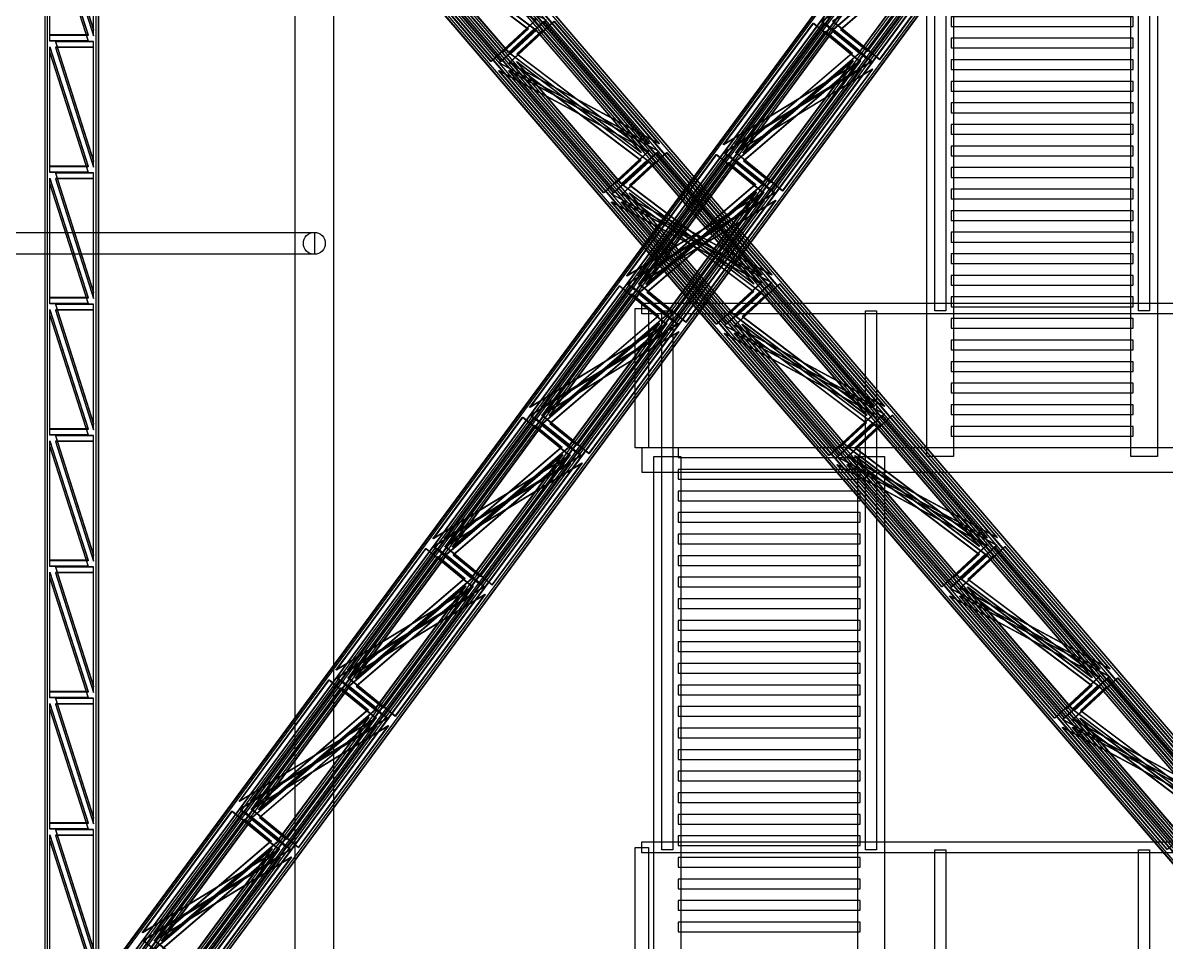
# Model space of a CAD drawing. Header units: millimetres. Extents: x -48000 to 1060615, y -2000 to 333000.
# Drawn here: x -403 to 9022, y 54235 to 61819 of the extents above; entities that cross this region are included whole.
import ezdxf

# ---------------------------------------------------------------- set-up
doc = ezdxf.new("R2010")
doc.units = ezdxf.units.MM
doc.layers.add('D-STR-CORE', color=7, linetype='Continuous', lineweight=25)
doc.layers.add('D-STR-STRC', color=7, linetype='Continuous', lineweight=25)

msp = doc.modelspace()

# ---------------------------------------------------------------- linework, layer by layer
at = {"layer": 'D-STR-CORE'}
for points in [[(1840, 18300), (2160, 18300), (2160, 224550), (1840, 224550)], [(1840, 18300), (2160, 18300), (2160, 224550), (1840, 224550)], [(7115, 59442.5), (7115, 63888.33), (7205, 63888.33), (7205, 59442.5)], [(8795, 59442.5), (8795, 63888.33), (8885, 63888.33), (8885, 59442.5)], [(7050, 58242.5), (7050, 62688.33), (7270, 62688.33), (7270, 58242.5)], [(8730, 58242.5), (8730, 62688.33), (8950, 62688.33), (8950, 58242.5)], [(7250, 61789.17), (8750, 61789.17), (8750, 61869.17), (7250, 61869.17)], [(7250, 61611.33), (8750, 61611.33), (8750, 61691.33), (7250, 61691.33)], [(7250, 61433.5), (8750, 61433.5), (8750, 61513.5), (7250, 61513.5)], [(7250, 61255.67), (8750, 61255.67), (8750, 61335.67), (7250, 61335.67)], [(7250, 61077.83), (8750, 61077.83), (8750, 61157.83), (7250, 61157.83)], [(7250, 60900), (8750, 60900), (8750, 60980), (7250, 60980)], [(7250, 60722.17), (8750, 60722.17), (8750, 60802.17), (7250, 60802.17)], [(7250, 60544.33), (8750, 60544.33), (8750, 60624.33), (7250, 60624.33)], [(7250, 60366.5), (8750, 60366.5), (8750, 60446.5), (7250, 60446.5)], [(7250, 60188.67), (8750, 60188.67), (8750, 60268.67), (7250, 60268.67)], [(-2000, 60090), (2000, 60090), (2000, 59910), (-2000, 59910)], [(2000, 59910), (-2000, 59910), (-2000, 60090), (2000, 60090)], [(7250, 60010.83), (8750, 60010.83), (8750, 60090.83), (7250, 60090.83)], [(7250, 59833), (8750, 59833), (8750, 59913), (7250, 59913)], [(7250, 59655.17), (8750, 59655.17), (8750, 59735.17), (7250, 59735.17)], [(4700, 59507.5), (9300, 59507.5), (9300, 59417.5), (4700, 59417.5)], [(7250, 59477.33), (8750, 59477.33), (8750, 59557.33), (7250, 59557.33)], [(4645, 58312.5), (4645, 59462.5), (4755, 59462.5), (4755, 58312.5)], [(4865, 54996.67), (4865, 59442.5), (4955, 59442.5), (4955, 54996.67)], [(6545, 54996.67), (6545, 59442.5), (6635, 59442.5), (6635, 54996.67)], [(7250, 59299.5), (8750, 59299.5), (8750, 59379.5), (7250, 59379.5)], [(7250, 59121.67), (8750, 59121.67), (8750, 59201.67), (7250, 59201.67)], [(7250, 58943.83), (8750, 58943.83), (8750, 59023.83), (7250, 59023.83)], [(7250, 58766), (8750, 58766), (8750, 58846), (7250, 58846)], [(7250, 58588.17), (8750, 58588.17), (8750, 58668.17), (7250, 58668.17)], [(7250, 58410.33), (8750, 58410.33), (8750, 58490.33), (7250, 58490.33)], [(4700, 58112.5), (9300, 58112.5), (9300, 58312.5), (4700, 58312.5)], [(5000, 58232.5), (6500, 58232.5), (6500, 58312.5), (5000, 58312.5)], [(4800, 53796.67), (4800, 58242.5), (5020, 58242.5), (5020, 53796.67)], [(6480, 53796.67), (6480, 58242.5), (6700, 58242.5), (6700, 53796.67)], [(5000, 58054.67), (6500, 58054.67), (6500, 58134.67), (5000, 58134.67)], [(5000, 57876.83), (6500, 57876.83), (6500, 57956.83), (5000, 57956.83)], [(5000, 57699), (6500, 57699), (6500, 57779), (5000, 57779)], [(5000, 57521.17), (6500, 57521.17), (6500, 57601.17), (5000, 57601.17)], [(5000, 57343.33), (6500, 57343.33), (6500, 57423.33), (5000, 57423.33)], [(5000, 57165.5), (6500, 57165.5), (6500, 57245.5), (5000, 57245.5)], [(5000, 56987.67), (6500, 56987.67), (6500, 57067.67), (5000, 57067.67)], [(5000, 56809.83), (6500, 56809.83), (6500, 56889.83), (5000, 56889.83)], [(5000, 56632), (6500, 56632), (6500, 56712), (5000, 56712)], [(5000, 56454.17), (6500, 56454.17), (6500, 56534.17), (5000, 56534.17)], [(5000, 56276.33), (6500, 56276.33), (6500, 56356.33), (5000, 56356.33)], [(5000, 56098.5), (6500, 56098.5), (6500, 56178.5), (5000, 56178.5)], [(5000, 55920.67), (6500, 55920.67), (6500, 56000.67), (5000, 56000.67)], [(5000, 55742.83), (6500, 55742.83), (6500, 55822.83), (5000, 55822.83)], [(5000, 55565), (6500, 55565), (6500, 55645), (5000, 55645)], [(5000, 55387.17), (6500, 55387.17), (6500, 55467.17), (5000, 55467.17)], [(5000, 55209.33), (6500, 55209.33), (6500, 55289.33), (5000, 55289.33)], [(4700, 55061.67), (9300, 55061.67), (9300, 54971.67), (4700, 54971.67)], [(5000, 55031.5), (6500, 55031.5), (6500, 55111.5), (5000, 55111.5)], [(4645, 53866.67), (4645, 55016.67), (4755, 55016.67), (4755, 53866.67)], [(7115, 50550.83), (7115, 54996.67), (7205, 54996.67), (7205, 50550.83)], [(8795, 50550.83), (8795, 54996.67), (8885, 54996.67), (8885, 50550.83)], [(5000, 54853.67), (6500, 54853.67), (6500, 54933.67), (5000, 54933.67)], [(5000, 54675.83), (6500, 54675.83), (6500, 54755.83), (5000, 54755.83)], [(5000, 54498), (6500, 54498), (6500, 54578), (5000, 54578)], [(5000, 54320.17), (6500, 54320.17), (6500, 54400.17), (5000, 54400.17)]]:
    msp.add_lwpolyline(points, close=True, dxfattribs=at)
msp.add_circle((2000, 60000), 90, dxfattribs=at)
at = {"layer": 'D-STR-STRC'}
for points in [[(-290.11, 53196.12), (9291.46, 66196.12)], [(-275.09, 53183.86), (9306.48, 66183.86)], [(-190.47, 53196.12), (9391.09, 66196.12)], [(-175.45, 53183.86), (9406.11, 66183.86)], [(11323.51, 53199.59), (172.23, 66199.59)], [(11337.89, 53212.9), (186.61, 66212.9)], [(11410.23, 53199.59), (258.95, 66199.59)], [(11424.6, 53212.9), (273.32, 66212.9)], [(-190.38, 53128.7), (9391.18, 66128.7)], [(-175.37, 53116.44), (9406.2, 66116.44)], [(-125, 53128.7), (9456.57, 66128.7)], [(-109.98, 53116.44), (9471.59, 66116.44)], [(11259.37, 53126.41), (108.09, 66126.41)], [(11273.74, 53139.71), (122.46, 66139.71)], [(11316.28, 53126.41), (165, 66126.41)], [(11330.65, 53139.71), (179.37, 66139.71)], [(-220, 53025.82), (-220, 66025.82)], [(-220, 53025.82), (-220, 66025.82)], [(-200, 53025.82), (-200, 66025.82)], [(-200, 53025.82), (-200, 66025.82)], [(200, 53025.82), (200, 66025.82)], [(200, 53025.82), (200, 66025.82)], [(220, 53025.82), (220, 66025.82)], [(220, 53025.82), (220, 66025.82)], [(-220, 52974.18), (-220, 65974.18)], [(-220, 52974.18), (-220, 65974.18)], [(-200, 52974.18), (-200, 65974.18)], [(-200, 52974.18), (-200, 65974.18)], [(200, 52974.18), (200, 65974.18)], [(200, 52974.18), (200, 65974.18)], [(220, 52974.18), (220, 65974.18)], [(220, 52974.18), (220, 65974.18)], [(10892.33, 52800.41), (-258.95, 65800.41)], [(10971.91, 52860.29), (-179.37, 65860.29)], [(10979.05, 52800.41), (-172.23, 65800.41)], [(10986.28, 52873.59), (-165, 65873.59)], [(11028.82, 52860.29), (-122.46, 65860.29)], [(11043.19, 52873.59), (-108.09, 65873.59)], [(109.98, 52883.56), (9691.54, 65883.56)], [(125, 52871.3), (9706.56, 65871.3)], [(175.37, 52883.56), (9756.93, 65883.56)], [(175.45, 52816.14), (9757.02, 65816.14)], [(190.38, 52871.3), (9771.95, 65871.3)], [(190.47, 52803.88), (9772.04, 65803.88)], [(275.09, 52816.14), (9856.66, 65816.14)], [(290.11, 52803.88), (9871.67, 65803.88)], [(10877.96, 52787.1), (-273.32, 65787.1)], [(10964.68, 52787.1), (-186.61, 65787.1)]]:
    msp.add_lwpolyline(points, dxfattribs=at)
for points in [[(-290.11, 53196.12), (190.47, 52803.88), (9772.04, 65803.88), (9291.46, 66196.12)], [(-285.13, 53196.12), (195.45, 52803.88), (9777.02, 65803.88), (9296.44, 66196.12)], [(11337.89, 53212.9), (10877.96, 52787.1), (-273.32, 65787.1), (186.61, 66212.9)], [(11342.22, 53212.9), (10882.29, 52787.1), (-268.99, 65787.1), (190.94, 66212.9)], [(-195.45, 53196.12), (285.13, 52803.88), (9866.69, 65803.88), (9386.11, 66196.12)], [(11420.27, 53212.9), (10960.34, 52787.1), (-190.94, 65787.1), (268.99, 66212.9)], [(-190.47, 53196.12), (290.11, 52803.88), (9871.67, 65803.88), (9391.09, 66196.12)], [(11424.6, 53212.9), (10964.68, 52787.1), (-186.61, 65787.1), (273.32, 66212.9)], [(-190.38, 53128.7), (125, 52871.3), (9706.56, 65871.3), (9391.18, 66128.7)], [(-185.4, 53128.7), (129.98, 52871.3), (9711.54, 65871.3), (9396.16, 66128.7)], [(11273.74, 53139.71), (10971.91, 52860.29), (-179.37, 65860.29), (122.46, 66139.71)], [(11278.08, 53139.71), (10976.25, 52860.29), (-175.03, 65860.29), (126.8, 66139.71)], [(-129.98, 53128.7), (185.4, 52871.3), (9766.97, 65871.3), (9451.59, 66128.7)], [(11326.31, 53139.71), (11024.48, 52860.29), (-126.8, 65860.29), (175.03, 66139.71)], [(-125, 53128.7), (190.38, 52871.3), (9771.95, 65871.3), (9456.57, 66128.7)], [(11330.65, 53139.71), (11028.82, 52860.29), (-122.46, 65860.29), (179.37, 66139.71)], [(220, 53025.82), (-220, 53025.82), (-220, 66025.82), (220, 66025.82)], [(220, 53025.82), (-220, 53025.82), (-220, 66025.82), (220, 66025.82)], [(220, 53022.07), (-220, 53022.07), (-220, 66022.07), (220, 66022.07)], [(220, 53022.07), (-220, 53022.07), (-220, 66022.07), (220, 66022.07)], [(220, 52977.93), (-220, 52977.93), (-220, 65977.93), (220, 65977.93)], [(220, 52977.93), (-220, 52977.93), (-220, 65977.93), (220, 65977.93)], [(220, 52974.18), (-220, 52974.18), (-220, 65974.18), (220, 65974.18)], [(220, 52974.18), (-220, 52974.18), (-220, 65974.18), (220, 65974.18)], [(135, 61719.22), (-180, 61719.22), (-180, 62705.35)], [(135, 61719.22), (-180, 61719.22), (-180, 62705.35)], [(135, 61715.46), (-180, 61715.46), (-180, 62701.59)], [(135, 61715.46), (-180, 61715.46), (-180, 62701.59)], [(180, 61762.96), (180, 62749.09), (-135, 62749.09)], [(180, 61762.96), (180, 62749.09), (-135, 62749.09)], [(180, 61759.21), (180, 62745.33), (-135, 62745.33)], [(180, 61759.21), (180, 62745.33), (-135, 62745.33)], [(180, 61715.07), (180, 62701.2), (-135, 62701.2)], [(180, 61715.07), (180, 62701.2), (-135, 62701.2)], [(180, 61711.32), (180, 62697.45), (-135, 62697.45)], [(180, 61711.32), (180, 62697.45), (-135, 62697.45)], [(135, 61671.33), (-180, 61671.33), (-180, 62657.46)], [(135, 61671.33), (-180, 61671.33), (-180, 62657.46)], [(135, 61667.58), (-180, 61667.58), (-180, 62653.7)], [(135, 61667.58), (-180, 61667.58), (-180, 62653.7)], [(6277.17, 61765.01), (6498.69, 61584.21), (7238.91, 62588.52)], [(6282.15, 61765.01), (6503.67, 61584.21), (7243.89, 62588.52)], [(6337.57, 61765.01), (6559.09, 61584.21), (7299.32, 62588.52)], [(6342.56, 61765.01), (6564.07, 61584.21), (7304.3, 62588.52)], [(3825, 61843.54), (3454.9, 61500.91), (2589.67, 62509.59)], [(3829.34, 61843.54), (3459.24, 61500.91), (2594.01, 62509.59)], [(3907.39, 61843.54), (3537.29, 61500.91), (2672.05, 62509.59)], [(3911.72, 61843.54), (3541.62, 61500.91), (2676.39, 62509.59)], [(3760.86, 61770.36), (3548.86, 61574.1), (2683.63, 62582.77)], [(3765.19, 61770.36), (3553.2, 61574.1), (2687.96, 62582.77)], [(3813.43, 61770.36), (3601.43, 61574.1), (2736.2, 62582.77)], [(3817.77, 61770.36), (3605.77, 61574.1), (2740.54, 62582.77)], [(6177.44, 61832.42), (6564.16, 61516.79), (7304.39, 62521.11)], [(6182.43, 61832.42), (6569.14, 61516.79), (7309.37, 62521.11)], [(6272.1, 61832.42), (6658.82, 61516.79), (7399.04, 62521.11)], [(6277.08, 61832.42), (6663.8, 61516.79), (7404.02, 62521.11)], [(4757.8, 60823.74), (3892.56, 61832.42), (3522.47, 61489.79)], [(4762.13, 60823.74), (3896.9, 61832.42), (3526.8, 61489.79)], [(4840.18, 60823.74), (3974.95, 61832.42), (3604.85, 61489.79)], [(4844.52, 60823.74), (3979.28, 61832.42), (3609.18, 61489.79)], [(4693.65, 60750.56), (3828.42, 61759.24), (3616.42, 61562.97)], [(4697.99, 60750.56), (3832.75, 61759.24), (3620.76, 61562.97)], [(4746.22, 60750.56), (3880.99, 61759.24), (3668.99, 61562.97)], [(4750.56, 60750.56), (3885.33, 61759.24), (3673.33, 61562.97)], [(5371.4, 60812.22), (6111.62, 61816.54), (6498.34, 61500.91)], [(5376.38, 60812.22), (6116.6, 61816.54), (6503.32, 61500.91)], [(5466.05, 60812.22), (6206.28, 61816.54), (6592.99, 61500.91)], [(5471.04, 60812.22), (6211.26, 61816.54), (6597.98, 61500.91)], [(5471.12, 60744.81), (6211.35, 61749.12), (6432.86, 61568.33)], [(5476.11, 60744.81), (6216.33, 61749.12), (6437.85, 61568.33)], [(5531.53, 60744.81), (6271.75, 61749.12), (6493.27, 61568.33)], [(5536.51, 60744.81), (6276.73, 61749.12), (6498.25, 61568.33)], [(180, 60679.63), (180, 61665.76), (-135, 61665.76)], [(180, 60679.63), (180, 61665.76), (-135, 61665.76)], [(180, 60675.87), (180, 61662), (-135, 61662)], [(180, 60675.87), (180, 61662), (-135, 61662)], [(135, 60635.89), (-180, 60635.89), (-180, 61622.01)], [(135, 60635.89), (-180, 60635.89), (-180, 61622.01)], [(135, 60632.13), (-180, 60632.13), (-180, 61618.26)], [(135, 60632.13), (-180, 60632.13), (-180, 61618.26)], [(135, 60588), (-180, 60588), (-180, 61574.13)], [(135, 60588), (-180, 60588), (-180, 61574.13)], [(135, 60584.24), (-180, 60584.24), (-180, 61570.37)], [(135, 60584.24), (-180, 60584.24), (-180, 61570.37)], [(180, 60631.74), (180, 61617.87), (-135, 61617.87)], [(180, 60631.74), (180, 61617.87), (-135, 61617.87)], [(180, 60627.99), (180, 61614.11), (-135, 61614.11)], [(180, 60627.99), (180, 61614.11), (-135, 61614.11)], [(4690.13, 60687.03), (4478.13, 60490.76), (3612.9, 61499.44)], [(4694.47, 60687.03), (4482.47, 60490.76), (3617.24, 61499.44)], [(4742.7, 60687.03), (4530.71, 60490.76), (3665.47, 61499.44)], [(4747.04, 60687.03), (4535.04, 60490.76), (3669.81, 61499.44)], [(5478.71, 60681.67), (5700.22, 60500.88), (6440.45, 61505.19)], [(5483.69, 60681.67), (5705.21, 60500.88), (6445.43, 61505.19)], [(5539.11, 60681.67), (5760.63, 60500.88), (6500.85, 61505.19)], [(5544.09, 60681.67), (5765.61, 60500.88), (6505.83, 61505.19)], [(4754.28, 60760.21), (4384.18, 60417.58), (3518.94, 61426.26)], [(4758.61, 60760.21), (4388.51, 60417.58), (3523.28, 61426.26)], [(4836.66, 60760.21), (4466.56, 60417.58), (3601.33, 61426.26)], [(4841, 60760.21), (4470.9, 60417.58), (3605.66, 61426.26)], [(5378.98, 60749.09), (5765.7, 60433.46), (6505.92, 61437.78)], [(5383.96, 60749.09), (5770.68, 60433.46), (6510.9, 61437.78)], [(5473.64, 60749.09), (5860.35, 60433.46), (6600.58, 61437.78)], [(5478.62, 60749.09), (5865.33, 60433.46), (6605.56, 61437.78)], [(5687.07, 59740.41), (4821.84, 60749.09), (4451.74, 60406.46)], [(5691.41, 59740.41), (4826.17, 60749.09), (4456.07, 60406.46)], [(5769.45, 59740.41), (4904.22, 60749.09), (4534.12, 60406.46)], [(5773.79, 59740.41), (4908.56, 60749.09), (4538.46, 60406.46)], [(4572.93, 59728.89), (5313.16, 60733.21), (5699.87, 60417.58)], [(4577.92, 59728.89), (5318.14, 60733.21), (5704.86, 60417.58)], [(4667.59, 59728.89), (5407.81, 60733.21), (5794.53, 60417.58)], [(4672.57, 59728.89), (5412.8, 60733.21), (5799.51, 60417.58)], [(5622.92, 59667.23), (4757.69, 60675.9), (4545.69, 60479.64)], [(5627.26, 59667.23), (4762.03, 60675.9), (4550.03, 60479.64)], [(5675.5, 59667.23), (4810.27, 60675.9), (4598.27, 60479.64)], [(5679.83, 59667.23), (4814.6, 60675.9), (4602.6, 60479.64)], [(4672.66, 59661.48), (5412.88, 60665.79), (5634.4, 60484.99)], [(4677.64, 59661.48), (5417.86, 60665.79), (5639.38, 60484.99)], [(4733.06, 59661.48), (5473.29, 60665.79), (5694.81, 60484.99)], [(4738.05, 59661.48), (5478.27, 60665.79), (5699.79, 60484.99)], [(135, 59552.55), (-180, 59552.55), (-180, 60538.68)], [(135, 59552.55), (-180, 59552.55), (-180, 60538.68)], [(135, 59548.8), (-180, 59548.8), (-180, 60534.93)], [(135, 59548.8), (-180, 59548.8), (-180, 60534.93)], [(180, 59596.3), (180, 60582.42), (-135, 60582.42)], [(180, 59596.3), (180, 60582.42), (-135, 60582.42)], [(180, 59592.54), (180, 60578.67), (-135, 60578.67)], [(180, 59592.54), (180, 60578.67), (-135, 60578.67)], [(180, 59548.41), (180, 60534.54), (-135, 60534.54)], [(180, 59548.41), (180, 60534.54), (-135, 60534.54)], [(180, 59544.65), (180, 60530.78), (-135, 60530.78)], [(180, 59544.65), (180, 60530.78), (-135, 60530.78)], [(135, 59504.67), (-180, 59504.67), (-180, 60490.79)], [(135, 59504.67), (-180, 59504.67), (-180, 60490.79)], [(135, 59500.91), (-180, 59500.91), (-180, 60487.04)], [(135, 59500.91), (-180, 59500.91), (-180, 60487.04)], [(4680.24, 59598.34), (4901.76, 59417.54), (5641.98, 60421.86)], [(4685.22, 59598.34), (4906.74, 59417.54), (5646.96, 60421.86)], [(4740.65, 59598.34), (4962.16, 59417.54), (5702.39, 60421.86)], [(4745.63, 59598.34), (4967.15, 59417.54), (5707.37, 60421.86)], [(5683.55, 59676.88), (5313.45, 59334.25), (4448.22, 60342.92)], [(5687.89, 59676.88), (5317.79, 59334.25), (4452.55, 60342.92)], [(5765.93, 59676.88), (5395.83, 59334.25), (4530.6, 60342.92)], [(5770.27, 59676.88), (5400.17, 59334.25), (4534.94, 60342.92)], [(5619.4, 59603.69), (5407.41, 59407.43), (4542.17, 60416.11)], [(5623.74, 59603.69), (5411.74, 59407.43), (4546.51, 60416.11)], [(4580.52, 59665.75), (4967.23, 59350.13), (5707.46, 60354.44)], [(4585.5, 59665.75), (4972.22, 59350.13), (5712.44, 60354.44)], [(5671.98, 59603.69), (5459.98, 59407.43), (4594.75, 60416.11)], [(5676.31, 59603.69), (5464.32, 59407.43), (4599.08, 60416.11)], [(4675.17, 59665.75), (5061.89, 59350.13), (5802.11, 60354.44)], [(4680.15, 59665.75), (5066.87, 59350.13), (5807.09, 60354.44)], [(6616.34, 58657.08), (5751.11, 59665.75), (5381.01, 59323.12)], [(6620.68, 58657.08), (5755.45, 59665.75), (5385.35, 59323.12)], [(6698.73, 58657.08), (5833.49, 59665.75), (5463.39, 59323.12)], [(6703.06, 58657.08), (5837.83, 59665.75), (5467.73, 59323.12)], [(3774.47, 58645.56), (4514.69, 59649.87), (4901.41, 59334.25)], [(3779.45, 58645.56), (4519.68, 59649.87), (4906.39, 59334.25)], [(3869.13, 58645.56), (4609.35, 59649.87), (4996.07, 59334.25)], [(3874.11, 58645.56), (4614.33, 59649.87), (5001.05, 59334.25)], [(3874.2, 58578.14), (4614.42, 59582.46), (4835.94, 59401.66)], [(3879.18, 58578.14), (4619.4, 59582.46), (4840.92, 59401.66)], [(3934.6, 58578.14), (4674.82, 59582.46), (4896.34, 59401.66)], [(3939.58, 58578.14), (4679.81, 59582.46), (4901.32, 59401.66)], [(6552.2, 58583.89), (5686.97, 59592.57), (5474.97, 59396.31)], [(6556.53, 58583.89), (5691.3, 59592.57), (5479.3, 59396.31)], [(6604.77, 58583.89), (5739.54, 59592.57), (5527.54, 59396.31)], [(6609.11, 58583.89), (5743.87, 59592.57), (5531.88, 59396.31)], [(180, 58512.96), (180, 59499.09), (-135, 59499.09)], [(180, 58512.96), (180, 59499.09), (-135, 59499.09)], [(180, 58509.21), (180, 59495.33), (-135, 59495.33)], [(180, 58509.21), (180, 59495.33), (-135, 59495.33)], [(135, 58469.22), (-180, 58469.22), (-180, 59455.35)], [(135, 58469.22), (-180, 58469.22), (-180, 59455.35)], [(135, 58465.46), (-180, 58465.46), (-180, 59451.59)], [(135, 58465.46), (-180, 58465.46), (-180, 59451.59)], [(135, 58421.33), (-180, 58421.33), (-180, 59407.46)], [(135, 58421.33), (-180, 58421.33), (-180, 59407.46)], [(135, 58417.58), (-180, 58417.58), (-180, 59403.7)], [(135, 58417.58), (-180, 58417.58), (-180, 59403.7)], [(180, 58465.07), (180, 59451.2), (-135, 59451.2)], [(180, 58465.07), (180, 59451.2), (-135, 59451.2)], [(180, 58461.32), (180, 59447.45), (-135, 59447.45)], [(180, 58461.32), (180, 59447.45), (-135, 59447.45)], [(3881.78, 58515.01), (4103.3, 58334.21), (4843.52, 59338.52)], [(3886.76, 58515.01), (4108.28, 58334.21), (4848.5, 59338.52)], [(3942.18, 58515.01), (4163.7, 58334.21), (4903.92, 59338.52)], [(3947.17, 58515.01), (4168.68, 58334.21), (4908.91, 59338.52)], [(6548.68, 58520.36), (6336.68, 58324.1), (5471.45, 59332.77)], [(6553.01, 58520.36), (6341.02, 58324.1), (5475.78, 59332.77)], [(6601.25, 58520.36), (6389.25, 58324.1), (5524.02, 59332.77)], [(6605.59, 58520.36), (6393.59, 58324.1), (5528.36, 59332.77)], [(3782.05, 58582.42), (4168.77, 58266.79), (4908.99, 59271.11)], [(3787.04, 58582.42), (4173.75, 58266.79), (4913.98, 59271.11)], [(3876.71, 58582.42), (4263.43, 58266.79), (5003.65, 59271.11)], [(3881.69, 58582.42), (4268.41, 58266.79), (5008.63, 59271.11)], [(6612.82, 58593.54), (6242.72, 58250.91), (5377.49, 59259.59)], [(6617.16, 58593.54), (6247.06, 58250.91), (5381.83, 59259.59)], [(6695.21, 58593.54), (6325.11, 58250.91), (5459.87, 59259.59)], [(6699.54, 58593.54), (6329.44, 58250.91), (5464.21, 59259.59)], [(2976.01, 57562.22), (3716.23, 58566.54), (4102.95, 58250.91)], [(2980.99, 57562.22), (3721.21, 58566.54), (4107.93, 58250.91)], [(3070.66, 57562.22), (3810.89, 58566.54), (4197.6, 58250.91)], [(3075.64, 57562.22), (3815.87, 58566.54), (4202.58, 58250.91)], [(7545.62, 57573.74), (6680.38, 58582.42), (6310.29, 58239.79)], [(7549.95, 57573.74), (6684.72, 58582.42), (6314.62, 58239.79)], [(7628, 57573.74), (6762.77, 58582.42), (6392.67, 58239.79)], [(7632.34, 57573.74), (6767.1, 58582.42), (6397, 58239.79)], [(3075.73, 57494.81), (3815.96, 58499.12), (4037.47, 58318.33)], [(3080.71, 57494.81), (3820.94, 58499.12), (4042.45, 58318.33)], [(3136.14, 57494.81), (3876.36, 58499.12), (4097.88, 58318.33)], [(3141.12, 57494.81), (3881.34, 58499.12), (4102.86, 58318.33)], [(7481.47, 57500.56), (6616.24, 58509.24), (6404.24, 58312.97)], [(7485.81, 57500.56), (6620.57, 58509.24), (6408.58, 58312.97)], [(7534.04, 57500.56), (6668.81, 58509.24), (6456.81, 58312.97)], [(7538.38, 57500.56), (6673.15, 58509.24), (6461.15, 58312.97)], [(135, 57385.89), (-180, 57385.89), (-180, 58372.01)], [(135, 57385.89), (-180, 57385.89), (-180, 58372.01)], [(135, 57382.13), (-180, 57382.13), (-180, 58368.26)], [(135, 57382.13), (-180, 57382.13), (-180, 58368.26)], [(180, 57429.63), (180, 58415.76), (-135, 58415.76)], [(180, 57429.63), (180, 58415.76), (-135, 58415.76)], [(180, 57425.87), (180, 58412), (-135, 58412)], [(180, 57425.87), (180, 58412), (-135, 58412)], [(180, 57381.74), (180, 58367.87), (-135, 58367.87)], [(180, 57381.74), (180, 58367.87), (-135, 58367.87)], [(180, 57377.99), (180, 58364.11), (-135, 58364.11)], [(180, 57377.99), (180, 58364.11), (-135, 58364.11)], [(135, 57338), (-180, 57338), (-180, 58324.13)], [(135, 57338), (-180, 57338), (-180, 58324.13)], [(135, 57334.24), (-180, 57334.24), (-180, 58320.37)], [(135, 57334.24), (-180, 57334.24), (-180, 58320.37)], [(3083.31, 57431.67), (3304.83, 57250.88), (4045.06, 58255.19)], [(3088.3, 57431.67), (3309.81, 57250.88), (4050.04, 58255.19)], [(3143.72, 57431.67), (3365.24, 57250.88), (4105.46, 58255.19)], [(3148.7, 57431.67), (3370.22, 57250.88), (4110.44, 58255.19)], [(7477.95, 57437.03), (7265.95, 57240.76), (6400.72, 58249.44)], [(7482.29, 57437.03), (7270.29, 57240.76), (6405.06, 58249.44)], [(7530.52, 57437.03), (7318.53, 57240.76), (6453.29, 58249.44)], [(7534.86, 57437.03), (7322.86, 57240.76), (6457.63, 58249.44)], [(2983.59, 57499.09), (3370.31, 57183.46), (4110.53, 58187.78)], [(2988.57, 57499.09), (3375.29, 57183.46), (4115.51, 58187.78)], [(3078.24, 57499.09), (3464.96, 57183.46), (4205.19, 58187.78)], [(3083.23, 57499.09), (3469.94, 57183.46), (4210.17, 58187.78)], [(7542.1, 57510.21), (7172, 57167.58), (6306.76, 58176.26)], [(7546.43, 57510.21), (7176.33, 57167.58), (6311.1, 58176.26)], [(7624.48, 57510.21), (7254.38, 57167.58), (6389.15, 58176.26)], [(7628.82, 57510.21), (7258.72, 57167.58), (6393.48, 58176.26)], [(8474.89, 56490.41), (7609.66, 57499.09), (7239.56, 57156.46)], [(8479.23, 56490.41), (7613.99, 57499.09), (7243.89, 57156.46)], [(8557.27, 56490.41), (7692.04, 57499.09), (7321.94, 57156.46)], [(8561.61, 56490.41), (7696.38, 57499.09), (7326.28, 57156.46)], [(2177.54, 56478.89), (2917.77, 57483.21), (3304.48, 57167.58)], [(2182.53, 56478.89), (2922.75, 57483.21), (3309.47, 57167.58)], [(2272.2, 56478.89), (3012.42, 57483.21), (3399.14, 57167.58)], [(2277.18, 56478.89), (3017.4, 57483.21), (3404.12, 57167.58)], [(2277.27, 56411.48), (3017.49, 57415.79), (3239.01, 57234.99)], [(2282.25, 56411.48), (3022.47, 57415.79), (3243.99, 57234.99)], [(2337.67, 56411.48), (3077.9, 57415.79), (3299.41, 57234.99)], [(2342.65, 56411.48), (3082.88, 57415.79), (3304.4, 57234.99)], [(8410.74, 56417.23), (7545.51, 57425.9), (7333.51, 57229.64)], [(8415.08, 56417.23), (7549.85, 57425.9), (7337.85, 57229.64)], [(8463.32, 56417.23), (7598.09, 57425.9), (7386.09, 57229.64)], [(8467.65, 56417.23), (7602.42, 57425.9), (7390.42, 57229.64)], [(180, 56346.3), (180, 57332.42), (-135, 57332.42)], [(180, 56346.3), (180, 57332.42), (-135, 57332.42)], [(180, 56342.54), (180, 57328.67), (-135, 57328.67)], [(180, 56342.54), (180, 57328.67), (-135, 57328.67)], [(135, 56302.55), (-180, 56302.55), (-180, 57288.68)], [(135, 56302.55), (-180, 56302.55), (-180, 57288.68)], [(135, 56298.8), (-180, 56298.8), (-180, 57284.93)], [(135, 56298.8), (-180, 56298.8), (-180, 57284.93)], [(135, 56254.67), (-180, 56254.67), (-180, 57240.79)], [(135, 56254.67), (-180, 56254.67), (-180, 57240.79)], [(135, 56250.91), (-180, 56250.91), (-180, 57237.04)], [(135, 56250.91), (-180, 56250.91), (-180, 57237.04)], [(180, 56298.41), (180, 57284.54), (-135, 57284.54)], [(180, 56298.41), (180, 57284.54), (-135, 57284.54)], [(180, 56294.65), (180, 57280.78), (-135, 57280.78)], [(180, 56294.65), (180, 57280.78), (-135, 57280.78)], [(2284.85, 56348.34), (2506.37, 56167.54), (3246.59, 57171.86)], [(2289.83, 56348.34), (2511.35, 56167.54), (3251.57, 57171.86)], [(2345.26, 56348.34), (2566.77, 56167.54), (3307, 57171.86)], [(2350.24, 56348.34), (2571.75, 56167.54), (3311.98, 57171.86)], [(8407.22, 56353.69), (8195.23, 56157.43), (7329.99, 57166.11)], [(8411.56, 56353.69), (8199.56, 56157.43), (7334.33, 57166.11)], [(8459.8, 56353.69), (8247.8, 56157.43), (7382.57, 57166.11)], [(8464.13, 56353.69), (8252.14, 56157.43), (7386.9, 57166.11)], [(2185.13, 56415.75), (2571.84, 56100.13), (3312.07, 57104.44)], [(2190.11, 56415.75), (2576.82, 56100.13), (3317.05, 57104.44)], [(2279.78, 56415.75), (2666.5, 56100.13), (3406.72, 57104.44)], [(2284.76, 56415.75), (2671.48, 56100.13), (3411.7, 57104.44)], [(8471.37, 56426.88), (8101.27, 56084.25), (7236.04, 57092.92)], [(8475.71, 56426.88), (8105.61, 56084.25), (7240.37, 57092.92)], [(8553.75, 56426.88), (8183.65, 56084.25), (7318.42, 57092.92)], [(8558.09, 56426.88), (8187.99, 56084.25), (7322.76, 57092.92)], [(1379.08, 55395.56), (2119.3, 56399.87), (2506.02, 56084.25)], [(1384.06, 55395.56), (2124.28, 56399.87), (2511, 56084.25)], [(1473.73, 55395.56), (2213.96, 56399.87), (2600.67, 56084.25)], [(1478.72, 55395.56), (2218.94, 56399.87), (2605.66, 56084.25)], [(9404.16, 55407.08), (8538.93, 56415.75), (8168.83, 56073.12)], [(9408.5, 55407.08), (8543.27, 56415.75), (8173.17, 56073.12)], [(9486.55, 55407.08), (8621.31, 56415.75), (8251.21, 56073.12)], [(9490.88, 55407.08), (8625.65, 56415.75), (8255.55, 56073.12)], [(1478.8, 55328.14), (2219.03, 56332.46), (2440.55, 56151.66)], [(1483.79, 55328.14), (2224.01, 56332.46), (2445.53, 56151.66)], [(1539.21, 55328.14), (2279.43, 56332.46), (2500.95, 56151.66)], [(1544.19, 55328.14), (2284.41, 56332.46), (2505.93, 56151.66)], [(9340.02, 55333.89), (8474.79, 56342.57), (8262.79, 56146.31)], [(9344.35, 55333.89), (8479.12, 56342.57), (8267.12, 56146.31)], [(9392.59, 55333.89), (8527.36, 56342.57), (8315.36, 56146.31)], [(9396.93, 55333.89), (8531.69, 56342.57), (8319.7, 56146.31)], [(135, 55219.22), (-180, 55219.22), (-180, 56205.35)], [(135, 55219.22), (-180, 55219.22), (-180, 56205.35)], [(135, 55215.46), (-180, 55215.46), (-180, 56201.59)], [(135, 55215.46), (-180, 55215.46), (-180, 56201.59)], [(180, 55262.96), (180, 56249.09), (-135, 56249.09)], [(180, 55262.96), (180, 56249.09), (-135, 56249.09)], [(180, 55259.21), (180, 56245.33), (-135, 56245.33)], [(180, 55259.21), (180, 56245.33), (-135, 56245.33)], [(180, 55215.07), (180, 56201.2), (-135, 56201.2)], [(180, 55215.07), (180, 56201.2), (-135, 56201.2)], [(180, 55211.32), (180, 56197.45), (-135, 56197.45)], [(180, 55211.32), (180, 56197.45), (-135, 56197.45)], [(135, 55171.33), (-180, 55171.33), (-180, 56157.46)], [(135, 55171.33), (-180, 55171.33), (-180, 56157.46)], [(135, 55167.58), (-180, 55167.58), (-180, 56153.7)], [(135, 55167.58), (-180, 55167.58), (-180, 56153.7)], [(1486.39, 55265.01), (1707.9, 55084.21), (2448.13, 56088.52)], [(1491.37, 55265.01), (1712.89, 55084.21), (2453.11, 56088.52)], [(1546.79, 55265.01), (1768.31, 55084.21), (2508.53, 56088.52)], [(1551.77, 55265.01), (1773.29, 55084.21), (2513.51, 56088.52)], [(9336.5, 55270.36), (9124.5, 55074.1), (8259.27, 56082.77)], [(9340.83, 55270.36), (9128.84, 55074.1), (8263.6, 56082.77)], [(9389.07, 55270.36), (9177.07, 55074.1), (8311.84, 56082.77)], [(9393.41, 55270.36), (9181.41, 55074.1), (8316.18, 56082.77)], [(1386.66, 55332.42), (1773.38, 55016.79), (2513.6, 56021.11)], [(1391.64, 55332.42), (1778.36, 55016.79), (2518.58, 56021.11)], [(1481.32, 55332.42), (1868.03, 55016.79), (2608.26, 56021.11)], [(1486.3, 55332.42), (1873.02, 55016.79), (2613.24, 56021.11)], [(9400.64, 55343.54), (9030.54, 55000.91), (8165.31, 56009.59)], [(9404.98, 55343.54), (9034.88, 55000.91), (8169.65, 56009.59)], [(9483.03, 55343.54), (9112.93, 55000.91), (8247.69, 56009.59)], [(9487.36, 55343.54), (9117.26, 55000.91), (8252.03, 56009.59)], [(580.62, 54312.22), (1320.84, 55316.54), (1707.56, 55000.91)], [(585.6, 54312.22), (1325.82, 55316.54), (1712.54, 55000.91)], [(675.27, 54312.22), (1415.49, 55316.54), (1802.21, 55000.91)], [(680.25, 54312.22), (1420.48, 55316.54), (1807.19, 55000.91)], [(680.34, 54244.81), (1420.56, 55249.12), (1642.08, 55068.33)], [(685.32, 54244.81), (1425.55, 55249.12), (1647.06, 55068.33)], [(740.75, 54244.81), (1480.97, 55249.12), (1702.49, 55068.33)], [(745.73, 54244.81), (1485.95, 55249.12), (1707.47, 55068.33)], [(180, 54179.63), (180, 55165.76), (-135, 55165.76)], [(180, 54179.63), (180, 55165.76), (-135, 55165.76)], [(180, 54175.87), (180, 55162), (-135, 55162)], [(180, 54175.87), (180, 55162), (-135, 55162)], [(135, 54135.89), (-180, 54135.89), (-180, 55122.01)], [(135, 54135.89), (-180, 54135.89), (-180, 55122.01)], [(135, 54132.13), (-180, 54132.13), (-180, 55118.26)], [(135, 54132.13), (-180, 54132.13), (-180, 55118.26)], [(135, 54088), (-180, 54088), (-180, 55074.13)], [(135, 54088), (-180, 54088), (-180, 55074.13)], [(135, 54084.24), (-180, 54084.24), (-180, 55070.37)], [(135, 54084.24), (-180, 54084.24), (-180, 55070.37)], [(180, 54131.74), (180, 55117.87), (-135, 55117.87)], [(180, 54131.74), (180, 55117.87), (-135, 55117.87)], [(180, 54127.99), (180, 55114.11), (-135, 55114.11)], [(180, 54127.99), (180, 55114.11), (-135, 55114.11)], [(687.92, 54181.67), (909.44, 54000.88), (1649.66, 55005.19)], [(692.91, 54181.67), (914.42, 54000.88), (1654.65, 55005.19)], [(748.33, 54181.67), (969.85, 54000.88), (1710.07, 55005.19)], [(753.31, 54181.67), (974.83, 54000.88), (1715.05, 55005.19)], [(588.2, 54249.09), (974.92, 53933.46), (1715.14, 54937.78)], [(593.18, 54249.09), (979.9, 53933.46), (1720.12, 54937.78)], [(682.85, 54249.09), (1069.57, 53933.46), (1809.79, 54937.78)], [(687.84, 54249.09), (1074.55, 53933.46), (1814.78, 54937.78)]]:
    msp.add_lwpolyline(points, close=True, dxfattribs=at)

doc.saveas('drawing.dxf')
